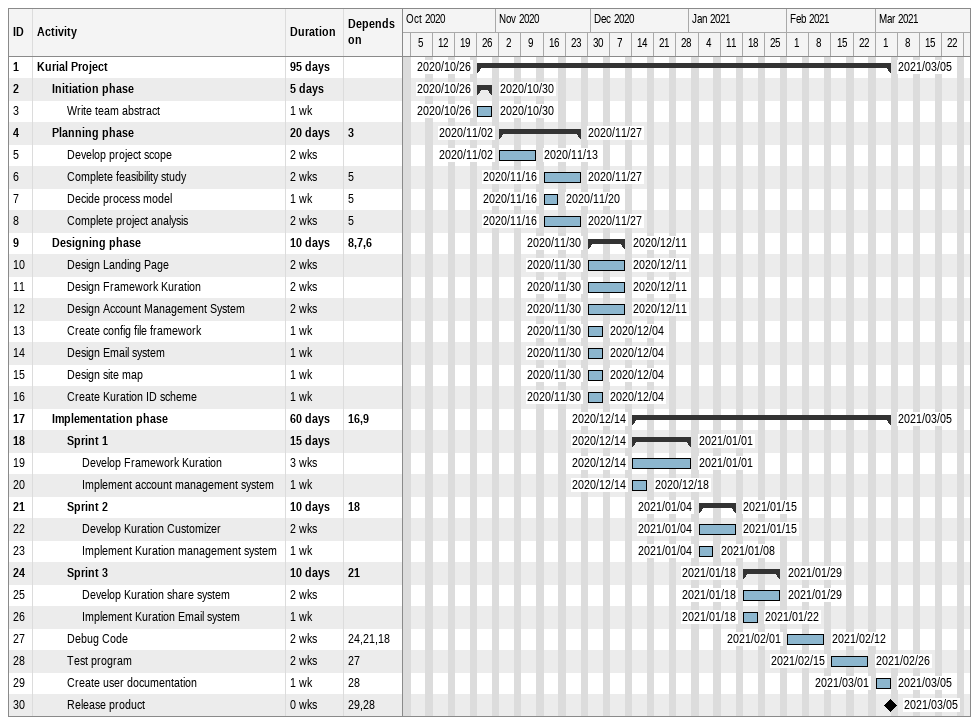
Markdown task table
| ID | Level | Task | Duration | Start | Finish | Predecessors |
|---|---|---|---|---|---|---|
| 1 | 1 | **Kurial Project** | 95d | 2020-10-26 | 2021-03-05 |  |
| 2 | 2 | **Initiation phase** | 5d | 2020-10-26 | 2020-10-30 |  |
| 3 | 3 | Write team abstract | 1w | 2020-10-26 | 2020-10-30 |  |
| 4 | 2 | **Planning phase** | 20d | 2020-11-02 | 2020-11-27 | 3 |
| 5 | 3 | Develop project scope | 2w | 2020-11-02 | 2020-11-13 |  |
| 6 | 3 | Complete feasibility study | 2w | 2020-11-16 | 2020-11-27 | 5 |
| 7 | 3 | Decide process model | 1w | 2020-11-16 | 2020-11-20 | 5 |
| 8 | 3 | Complete project analysis | 2w | 2020-11-16 | 2020-11-27 | 5 |
| 9 | 2 | **Designing phase** | 10d | 2020-11-30 | 2020-12-11 | 8, 7, 6 |
| 10 | 3 | Design Landing Page | 2w | 2020-11-30 | 2020-12-11 |  |
| 11 | 3 | Design Framework Kuration | 2w | 2020-11-30 | 2020-12-11 |  |
| 12 | 3 | Design Account Management System | 2w | 2020-11-30 | 2020-12-11 |  |
| 13 | 3 | Create config file framework | 1w | 2020-11-30 | 2020-12-04 |  |
| 14 | 3 | Design Email system | 1w | 2020-11-30 | 2020-12-04 |  |
| 15 | 3 | Design site map | 1w | 2020-11-30 | 2020-12-04 |  |
| 16 | 3 | Create Kuration ID scheme | 1w | 2020-11-30 | 2020-12-04 |  |
| 17 | 2 | **Implementation phase** | 60d | 2020-12-14 | 2021-03-05 | 16, 9 |
| 18 | 3 | **Sprint 1** | 15d | 2020-12-14 | 2021-01-01 |  |
| 19 | 4 | Develop Framework Kuration | 3w | 2020-12-14 | 2021-01-01 |  |
| 20 | 4 | Implement account management system | 1w | 2020-12-14 | 2020-12-18 |  |
| 21 | 3 | **Sprint 2** | 10d | 2021-01-04 | 2021-01-15 | 18 |
| 22 | 4 | Develop Kuration Customizer | 2w | 2021-01-04 | 2021-01-15 |  |
| 23 | 4 | Implement Kuration management system | 1w | 2021-01-04 | 2021-01-08 |  |
| 24 | 3 | **Sprint 3** | 10d | 2021-01-18 | 2021-01-29 | 21 |
| 25 | 4 | Develop Kuration share system | 2w | 2021-01-18 | 2021-01-29 |  |
| 26 | 4 | Implement Kuration Email system | 1w | 2021-01-18 | 2021-01-22 |  |
| 27 | 3 | Debug Code | 2w | 2021-02-01 | 2021-02-12 | 24, 21, 18 |
| 28 | 3 | Test program | 2w | 2021-02-15 | 2021-02-26 | 27 |
| 29 | 3 | Create user documentation | 1w | 2021-03-01 | 2021-03-05 | 28 |
| 30 | 3 | Release product | 0w | 2021-03-05 | 2021-03-05 | 29, 28 |
